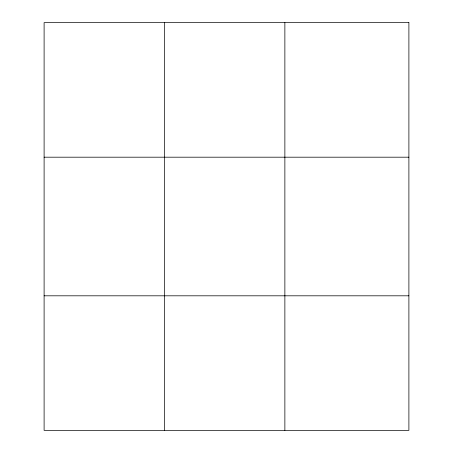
<?xml version="1.0" encoding="UTF-8"?>
<svg xmlns="http://www.w3.org/2000/svg" width="453" height="453" viewBox="0 0 453 453"><rect width="100%" height="100%" fill="white"/><g stroke="black" fill="none" stroke-linecap="round" stroke-linejoin="round"><path stroke-width="0.68" d="M164.484 430.35L164.484 22.65M284.869 430.35L284.869 22.65M44.105 157.191L408.895 157.191M44.105 295.809L408.895 295.809M408.895 22.65L408.895 430.35L44.105 430.35L44.105 22.65L408.895 22.65"/></g></svg>
